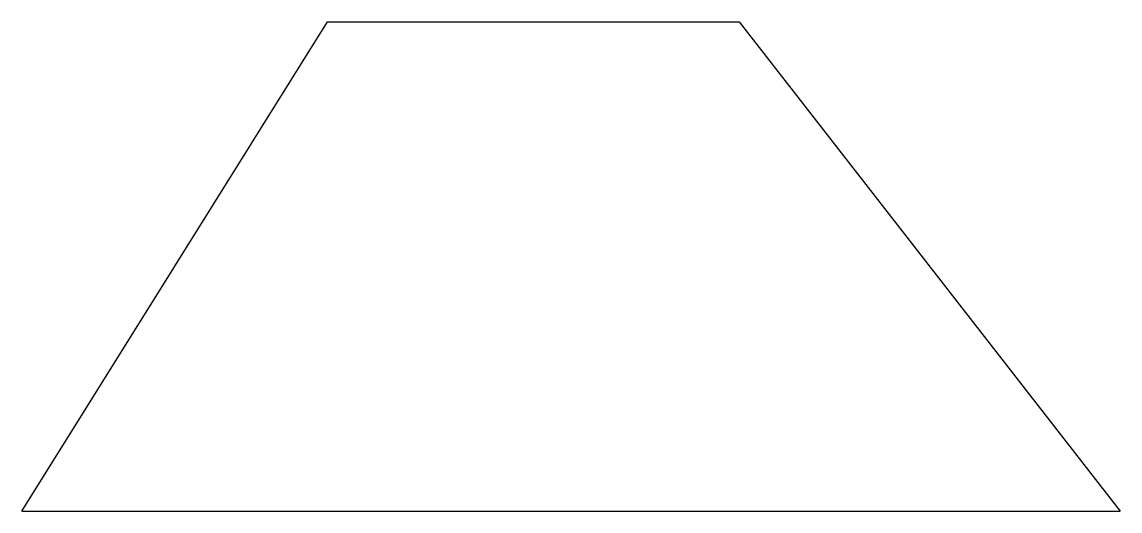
# Model space of a CAD drawing. Header units: inches. Extents: x 5 to 85, y 5 to 40.6.
import ezdxf

# ---------------------------------------------------------------- set-up
doc = ezdxf.new("R2010")
doc.units = ezdxf.units.IN
doc.header["$MEASUREMENT"] = 0

msp = doc.modelspace()

# ---------------------------------------------------------------- linework, layer by layer
for p, q in [((5, 5), (27.257, 40.618)), ((27.257, 40.618), (57.257, 40.618)), ((57.257, 40.618), (85, 5)), ((5, 5), (85, 5)), ((85, 5), (85, 5))]:
    msp.add_line(p, q)

doc.saveas('drawing.dxf')
